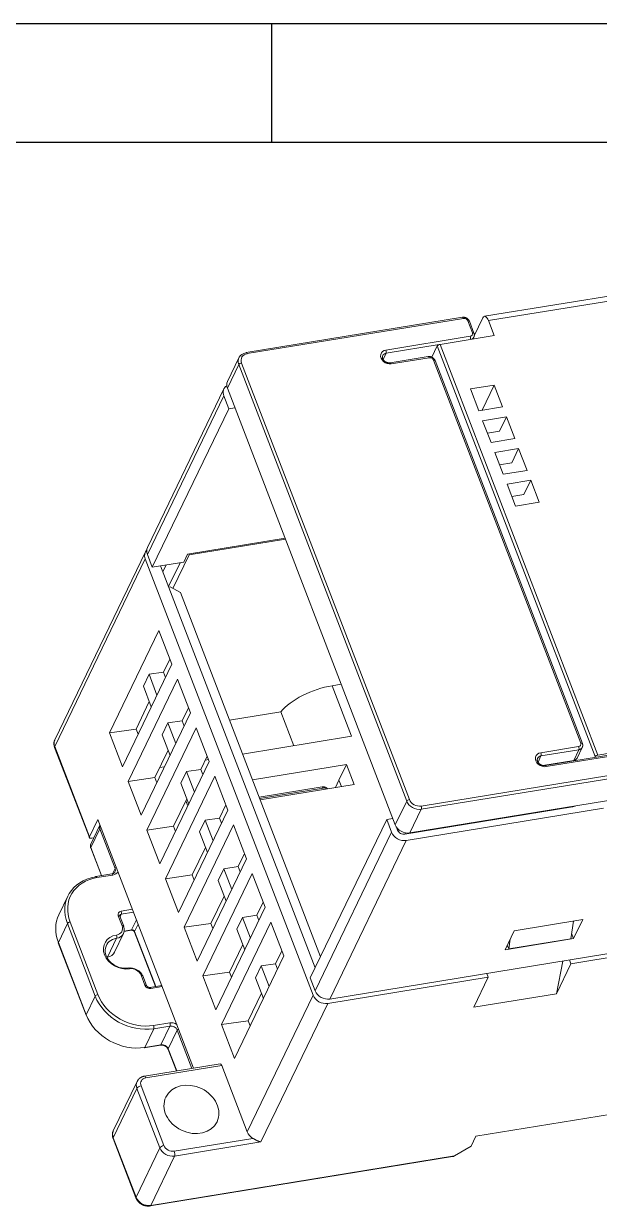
# Model space of a CAD drawing. Header units: millimetres. Extents: x 13 to 433, y 232 to 529.
# Drawn here: x 271.7 to 320.2, y 429.5 to 529.3 of the extents above; entities that cross this region are included whole.
import ezdxf

# ---------------------------------------------------------------- set-up
doc = ezdxf.new("R2010")
doc.units = ezdxf.units.MM
doc.header["$MEASUREMENT"] = 0
doc.layers.get('0').update_dxf_attribs({"linetype": 'CONTINUOUS'})
for name, color, linetype in [('10', 7, 'CONTINUOUS'), ('62', 7, 'CONTINUOUS'), ('7', 7, 'CONTINUOUS'), ('dim', 3, 'CONTINUOUS')]:
    doc.layers.add(name, color=color, linetype=linetype)

# ---------------------------------------------------------------- blocks, each defined once
blk = doc.blocks.new('SUN_6HWZ35TKXU86YGHH1AY77V3D6FJ')
at = {"color": 7, "linetype": 'Continuous'}
for p, q in [((-420, 297), (0, 297)), ((-140, 287), (-140, 297)), ((-410, 287), (-10, 287))]:
    blk.add_line(p, q, dxfattribs=at)

msp = doc.modelspace()

# ---------------------------------------------------------------- linework, layer by layer
at = {"layer": '10', "color": 0, "linetype": 'Continuous', "lineweight": 18}
for p, q in [((341.376, 509.668), (310.545, 504.641)), ((341.707, 509.3), (310.877, 504.273)), ((310.417, 504.521), (309.682, 502.996)), ((310.877, 504.273), (311.36, 503.017)), ((306.799, 502.274), (311.36, 503.017)), ((306.566, 502.138), (306.107, 501.185)), ((319.89, 467.489), (306.566, 502.138)), ((306.799, 502.274), (320.123, 467.624)), ((288.563, 498.514), (282.115, 485.136)), ((309.361, 498.511), (311.368, 498.838)), ((310.069, 496.67), (309.361, 498.511)), ((310.344, 496.715), (311.368, 498.838)), ((312.076, 496.997), (311.368, 498.838)), ((288.551, 497.931), (282.104, 484.553)), ((288.551, 497.931), (288.97, 496.843)), ((310.069, 496.67), (312.076, 496.997)), ((282.522, 483.465), (288.97, 496.843)), ((289.485, 496.927), (288.97, 496.843)), ((310.391, 495.833), (312.397, 496.16)), ((311.814, 494.949), (312.397, 496.16)), ((313.106, 494.319), (312.397, 496.16)), ((311.099, 493.991), (310.391, 495.833)), ((310.795, 494.782), (311.814, 494.949)), ((311.099, 493.991), (313.106, 494.319)), ((311.421, 493.154), (313.427, 493.482)), ((312.129, 491.313), (311.421, 493.154)), ((312.844, 492.27), (313.427, 493.482)), ((314.135, 491.64), (313.427, 493.482)), ((311.825, 492.104), (312.844, 492.27)), ((312.129, 491.313), (314.135, 491.64)), ((312.451, 490.476), (314.457, 490.803)), ((313.159, 488.635), (312.451, 490.476)), ((313.873, 489.592), (314.457, 490.803)), ((315.165, 488.962), (314.457, 490.803)), ((312.854, 489.426), (313.873, 489.592)), ((313.159, 488.635), (315.165, 488.962)), ((293.717, 485.921), (285.498, 484.581)), ((282.104, 484.553), (282.522, 483.465)), ((285.168, 483.896), (285.498, 484.581)), ((282.522, 483.465), (285.168, 483.896)), ((324.684, 468.368), (320.123, 467.624)), ((317.752, 467.116), (317.766, 467.078)), ((319.856, 467.419), (319.89, 467.489)), ((320.592, 463.131), (303.946, 460.417)), ((295.846, 448.815), (302.294, 462.193)), ((302.294, 462.193), (302.809, 462.277)), ((302.294, 462.193), (302.712, 461.105)), ((296.265, 447.727), (302.712, 461.105)), ((303.946, 460.417), (297.499, 447.039)), ((297.499, 447.039), (368.645, 458.64)), ((318.843, 453.747), (313.051, 452.802)), ((318.069, 452.14), (318.843, 453.747)), ((313.051, 452.802), (312.277, 451.196)), ((312.277, 451.196), (318.069, 452.14)), ((318.069, 452.14), (317.9, 452.579)), ((295.846, 448.815), (296.265, 447.727))]:
    msp.add_line(p, q, dxfattribs=at)
for centre, major_axis, ratio, start_param, end_param in [((310.674, 503.851), (0.129, -0.79), 0.381951, 2.070272, 3.641069), ((306.749, 502.168), (-0.187, -0.072), 0.442652, 4.272372, 5.843168), ((289.463, 498.079), (-0.901, 0.434), 0.811278, 5.836053, 6.995105), ((283.016, 484.702), (0.901, -0.434), 0.811278, 3.141573, 3.853512), ((320.072, 467.519), (0.187, 0.072), 0.442652, 1.130779, 2.701575), ((303.624, 461.254), (-0.901, 0.434), 0.811278, 0.711919, 2.282716), ((297.177, 447.876), (0.901, -0.434), 0.811278, 3.853512, 5.424308)]:
    msp.add_ellipse(centre, major_axis=major_axis, ratio=ratio, start_param=start_param, end_param=end_param, dxfattribs=at)
at = {"layer": '62', "color": 0, "linetype": 'Continuous', "lineweight": 18}
for p, q in [((296.843, 464.931), (291.532, 464.065)), ((296.926, 464.839), (291.571, 463.966)), ((278.09, 461.404), (277.329, 459.824)), ((278.096, 461.695), (277.335, 460.115)), ((279.378, 458.056), (278.09, 461.404)), ((277.325, 459.782), (278.222, 457.448)), ((277.329, 459.824), (278.241, 457.451)), ((279.159, 457.603), (279.378, 458.056)), ((279.115, 457.593), (277.747, 457.37)), ((279.198, 457.501), (277.83, 457.278)), ((275.398, 455.729), (274.637, 454.149)), ((279.97, 453.224), (279.648, 454.061)), ((279.898, 454.183), (279.801, 453.983)), ((279.884, 454.456), (280.839, 454.611)), ((280.939, 454.353), (279.898, 454.183)), ((274.592, 451.817), (275.353, 453.397)), ((277.703, 447.288), (275.353, 453.397)), ((275.586, 453.532), (277.936, 447.423)), ((280.106, 453.191), (279.784, 454.028)), ((280.778, 452.871), (281.184, 453.714)), ((281.323, 453.352), (281.025, 452.733)), ((278.75, 450.583), (279.511, 452.163)), ((279.329, 450.986), (280.09, 452.566)), ((280.147, 452.743), (280.746, 452.841)), ((280.151, 452.768), (280.778, 452.871)), ((281.021, 452.691), (282.787, 448.097)), ((281.025, 452.733), (282.806, 448.1)), ((274.587, 451.775), (276.937, 445.666)), ((274.592, 451.817), (276.941, 445.708)), ((281.901, 448.203), (281.579, 449.04)), ((282.037, 448.169), (281.715, 449.006)), ((283.311, 448.183), (282.312, 448.02)), ((283.35, 448.083), (282.395, 447.927)), ((276.941, 445.708), (277.703, 447.288)), ((281.877, 442.955), (282.639, 444.535)), ((282.625, 444.808), (283.993, 445.031)), ((284.007, 444.758), (282.639, 444.535)), ((283.245, 443.178), (284.007, 444.758)), ((284.624, 444.414), (283.862, 442.834)), ((285.867, 441.182), (284.624, 444.414)), ((281.845, 442.925), (283.213, 443.148)), ((281.877, 442.955), (283.245, 443.178)), ((283.858, 442.792), (284.559, 440.968)), ((283.862, 442.834), (284.578, 440.972))]:
    msp.add_line(p, q, dxfattribs=at)
for points in [[(297.303, 464.787), (297.296, 464.794), (297.288, 464.801), (297.281, 464.807), (297.273, 464.813), (297.265, 464.82), (297.257, 464.826), (297.249, 464.832), (297.241, 464.837), (297.233, 464.843), (297.224, 464.849), (297.216, 464.854), (297.207, 464.859), (297.198, 464.864), (297.189, 464.869), (297.18, 464.874), (297.171, 464.879), (297.162, 464.883), (297.153, 464.887), (297.144, 464.891), (297.135, 464.895), (297.125, 464.899), (297.116, 464.903), (297.106, 464.906), (297.097, 464.909), (297.087, 464.912), (297.078, 464.915), (297.068, 464.918), (297.058, 464.921), (297.049, 464.923), (297.039, 464.925), (297.029, 464.927), (297.02, 464.929), (297.01, 464.931), (297, 464.932), (296.991, 464.934), (296.981, 464.935), (296.971, 464.936), (296.961, 464.936), (296.952, 464.937), (296.942, 464.937), (296.932, 464.937), (296.922, 464.937), (296.912, 464.937), (296.903, 464.937), (296.893, 464.936), (296.883, 464.936), (296.873, 464.935), (296.863, 464.934), (296.853, 464.933), (296.843, 464.931)], [(277.341, 460.108), (277.337, 460.102), (277.333, 460.096), (277.33, 460.09), (277.327, 460.084), (277.324, 460.078), (277.321, 460.072), (277.318, 460.066), (277.315, 460.06), (277.313, 460.054), (277.311, 460.047), (277.308, 460.041), (277.306, 460.035), (277.305, 460.028), (277.303, 460.022), (277.301, 460.016), (277.3, 460.009), (277.299, 460.002), (277.298, 459.996), (277.297, 459.989), (277.296, 459.982), (277.295, 459.976), (277.295, 459.969), (277.294, 459.962), (277.294, 459.955), (277.294, 459.949), (277.294, 459.942), (277.294, 459.935), (277.294, 459.928), (277.295, 459.921), (277.295, 459.914), (277.296, 459.908), (277.296, 459.901), (277.297, 459.894), (277.298, 459.887), (277.299, 459.881), (277.3, 459.874), (277.301, 459.867), (277.302, 459.86), (277.304, 459.854), (277.305, 459.847), (277.307, 459.841), (277.308, 459.834), (277.31, 459.827), (277.312, 459.821), (277.314, 459.814), (277.316, 459.808), (277.318, 459.801), (277.32, 459.795), (277.322, 459.788), (277.325, 459.782)], [(279.367, 457.767), (279.365, 457.761), (279.363, 457.756), (279.361, 457.751), (279.358, 457.746), (279.355, 457.741), (279.353, 457.736), (279.35, 457.731), (279.347, 457.726), (279.344, 457.722), (279.341, 457.717), (279.337, 457.713), (279.334, 457.708), (279.33, 457.704), (279.327, 457.699), (279.323, 457.695), (279.319, 457.691), (279.315, 457.687), (279.311, 457.683), (279.306, 457.679), (279.302, 457.675), (279.297, 457.671), (279.292, 457.667), (279.288, 457.663), (279.283, 457.66), (279.277, 457.656), (279.272, 457.652), (279.267, 457.649), (279.261, 457.646), (279.256, 457.642), (279.25, 457.639), (279.244, 457.636), (279.238, 457.633), (279.232, 457.63), (279.226, 457.627), (279.22, 457.624), (279.213, 457.621), (279.207, 457.618), (279.2, 457.616), (279.194, 457.613), (279.187, 457.611), (279.18, 457.609), (279.173, 457.607), (279.166, 457.605), (279.159, 457.603), (279.152, 457.601), (279.145, 457.599), (279.137, 457.598), (279.13, 457.596), (279.122, 457.595), (279.115, 457.593)], [(279.784, 454.028), (279.783, 454.03), (279.783, 454.032), (279.782, 454.034), (279.782, 454.036), (279.781, 454.038), (279.78, 454.04), (279.78, 454.042), (279.779, 454.044), (279.779, 454.046), (279.779, 454.048), (279.778, 454.05), (279.778, 454.052), (279.777, 454.053), (279.777, 454.055), (279.777, 454.057), (279.777, 454.059), (279.776, 454.06), (279.776, 454.062), (279.776, 454.064), (279.776, 454.065), (279.776, 454.067), (279.775, 454.069), (279.775, 454.07), (279.775, 454.072), (279.775, 454.073), (279.775, 454.075), (279.775, 454.076), (279.775, 454.077), (279.775, 454.079), (279.775, 454.08), (279.775, 454.082), (279.776, 454.083), (279.776, 454.084), (279.776, 454.085), (279.776, 454.087), (279.776, 454.088), (279.777, 454.089), (279.777, 454.09), (279.777, 454.091), (279.778, 454.093), (279.778, 454.094), (279.778, 454.095), (279.779, 454.096), (279.779, 454.097), (279.78, 454.098), (279.78, 454.099), (279.781, 454.1), (279.781, 454.101), (279.782, 454.101), (279.782, 454.102)], [(280.746, 452.841), (280.752, 452.842), (280.758, 452.842), (280.764, 452.843), (280.77, 452.843), (280.776, 452.843), (280.783, 452.843), (280.789, 452.843), (280.796, 452.843), (280.802, 452.842), (280.809, 452.841), (280.816, 452.84), (280.823, 452.839), (280.83, 452.838), (280.837, 452.836), (280.844, 452.835), (280.851, 452.833), (280.858, 452.831), (280.865, 452.828), (280.872, 452.826), (280.879, 452.823), (280.885, 452.821), (280.892, 452.817), (280.899, 452.814), (280.906, 452.811), (280.912, 452.807), (280.918, 452.804), (280.925, 452.8), (280.931, 452.796), (280.937, 452.792), (280.943, 452.787), (280.949, 452.783), (280.954, 452.779), (280.96, 452.774), (280.965, 452.769), (280.97, 452.765), (280.975, 452.76), (280.979, 452.755), (280.984, 452.75), (280.988, 452.745), (280.992, 452.74), (280.996, 452.735), (281, 452.73), (281.003, 452.725), (281.006, 452.72), (281.009, 452.715), (281.012, 452.71), (281.014, 452.705), (281.017, 452.7), (281.019, 452.696), (281.021, 452.691)], [(282.312, 448.02), (282.306, 448.019), (282.3, 448.018), (282.294, 448.017), (282.287, 448.017), (282.281, 448.017), (282.275, 448.017), (282.268, 448.017), (282.262, 448.017), (282.255, 448.018), (282.249, 448.019), (282.242, 448.02), (282.235, 448.021), (282.228, 448.022), (282.221, 448.024), (282.214, 448.025), (282.207, 448.027), (282.2, 448.029), (282.193, 448.032), (282.186, 448.034), (282.179, 448.037), (282.172, 448.04), (282.165, 448.043), (282.159, 448.046), (282.152, 448.049), (282.146, 448.053), (282.139, 448.056), (282.133, 448.06), (282.127, 448.064), (282.121, 448.068), (282.115, 448.073), (282.109, 448.077), (282.103, 448.081), (282.098, 448.086), (282.093, 448.091), (282.088, 448.095), (282.083, 448.1), (282.078, 448.105), (282.074, 448.11), (282.069, 448.115), (282.065, 448.12), (282.061, 448.125), (282.058, 448.13), (282.054, 448.135), (282.051, 448.14), (282.048, 448.145), (282.046, 448.15), (282.043, 448.155), (282.041, 448.16), (282.039, 448.165), (282.037, 448.169)], [(283.213, 443.148), (283.228, 443.15), (283.243, 443.152), (283.258, 443.153), (283.273, 443.154), (283.288, 443.154), (283.303, 443.154), (283.318, 443.154), (283.334, 443.153), (283.35, 443.152), (283.365, 443.15), (283.381, 443.148), (283.397, 443.145), (283.413, 443.142), (283.429, 443.139), (283.445, 443.135), (283.461, 443.131), (283.477, 443.126), (283.493, 443.121), (283.509, 443.115), (283.525, 443.109), (283.54, 443.103), (283.555, 443.096), (283.571, 443.089), (283.586, 443.081), (283.6, 443.073), (283.615, 443.065), (283.629, 443.056), (283.643, 443.047), (283.657, 443.038), (283.67, 443.028), (283.684, 443.018), (283.696, 443.008), (283.709, 442.997), (283.721, 442.986), (283.733, 442.975), (283.744, 442.964), (283.755, 442.952), (283.766, 442.941), (283.776, 442.929), (283.786, 442.917), (283.795, 442.905), (283.804, 442.893), (283.812, 442.88), (283.82, 442.868), (283.827, 442.856), (283.834, 442.843), (283.841, 442.83), (283.847, 442.818), (283.853, 442.805), (283.858, 442.792)]]:
    msp.add_lwpolyline(points, dxfattribs=at)
for centre, major_axis, ratio, start_param, end_param in [((296.875, 464.734), (0.032, -0.197), 0.381951, 2.070272, 3.141577), ((297.022, 464.588), (-0.27, 0.13), 0.811278, 4.45039, 5.424308), ((278.547, 461.478), (0.45, -0.217), 0.811278, 3.146088, 3.853512), ((278.273, 461.434), (0.187, 0.072), 0.442652, 1.839846, 2.701575), ((277.785, 459.898), (-0.45, 0.217), 0.811278, 6.283167, 6.995105), ((277.511, 459.854), (0.187, 0.072), 0.442652, 2.701575, 3.141592), ((278.922, 457.982), (-0.45, 0.217), 0.811278, 3.142089, 3.853512), ((279.56, 458.086), (0.187, 0.072), 0.442652, 1.839846, 2.701575), ((279.002, 453.992), (3.603, -1.737), 0.811278, 2.282716, 3.853512), ((279.053, 454.098), (-3.423, 1.65), 0.811278, 5.424308, 6.995105), ((277.779, 457.173), (0.032, -0.197), 0.381951, 2.070272, 3.641069), ((279.147, 457.396), (0.032, -0.197), 0.381951, 2.070272, 3.163455), ((278.972, 458.087), (0.631, -0.304), 0.811278, 5.424308, 6.321429), ((278.24, 452.412), (-3.603, 1.737), 0.811278, 6.283166, 6.995105), ((280.013, 454.121), (0.36, -0.174), 0.811278, 2.282716, 3.853512), ((279.597, 453.956), (-0.187, -0.072), 0.442652, 3.141597, 4.272372), ((279.962, 454.016), (-0.18, 0.087), 0.811278, 5.424308, 6.282578), ((279.833, 454.35), (-0.032, 0.197), 0.381951, 3.641069, 5.211865), ((275.536, 453.427), (0.187, 0.072), 0.442652, 1.130779, 2.701575), ((279.24, 453.105), (-0.721, 0.347), 0.811278, 2.282716, 3.853512), ((279.189, 453), (0.901, -0.434), 0.811278, 5.424308, 6.995105), ((279.919, 453.119), (-0.187, -0.072), 0.442652, 2.701575, 4.272372), ((280.045, 451.013), (1.531, -0.738), 0.811278, 2.282716, 5.424308), ((279.994, 450.908), (-1.351, 0.651), 0.811278, 5.424308, 8.565901), ((279.447, 452.331), (0.032, -0.197), 0.381951, 0.499476, 2.070272), ((280.714, 453.038), (-0.032, 0.197), 0.381951, 3.14158, 3.641069), ((280.843, 452.703), (0.18, -0.087), 0.811278, 0.711919, 2.282716), ((281.207, 452.763), (0.187, 0.072), 0.442652, 2.701575, 3.141592), ((274.774, 451.847), (0.187, 0.072), 0.442652, 2.701575, 3.141592), ((279.233, 449.328), (1.351, -0.651), 0.811278, 2.282716, 2.336859), ((278.428, 451.42), (-0.901, 0.434), 0.811278, 2.282716, 3.141573), ((280.799, 448.815), (0.901, -0.434), 0.811278, 0.711919, 2.282716), ((280.541, 449.485), (-0.032, 0.197), 0.381951, 5.211865, 6.782661), ((280.849, 448.921), (-0.721, 0.347), 0.811278, 3.853512, 5.424308), ((281.528, 448.934), (0.187, 0.072), 0.442652, 0.000004, 1.130779), ((281.85, 448.097), (0.187, 0.072), 0.442652, 6.278773, 7.413964), ((282.266, 448.262), (0.36, -0.174), 0.811278, 3.853512, 5.424308), ((277.885, 447.317), (0.187, 0.072), 0.442652, 1.130779, 2.701575), ((281.351, 447.883), (3.603, -1.737), 0.811278, 3.853512, 5.424308), ((281.402, 447.988), (-3.423, 1.65), 0.811278, 0.711919, 2.282716), ((282.344, 447.822), (-0.032, 0.197), 0.381951, 5.211865, 6.276717), ((277.124, 445.737), (0.187, 0.072), 0.442652, 2.701575, 3.141592), ((280.59, 446.303), (-3.603, 1.737), 0.811278, 0.711919, 2.282716), ((284.218, 444.445), (0.631, -0.304), 0.811278, 1.385594, 2.282716), ((282.574, 444.702), (-0.032, 0.197), 0.381951, 3.641069, 5.211865), ((283.942, 444.925), (-0.032, 0.197), 0.381951, 3.641069, 5.211865), ((284.168, 444.339), (-0.45, 0.217), 0.811278, 3.853512, 5.424308), ((284.806, 444.444), (0.187, 0.072), 0.442652, 1.839846, 2.701575), ((283.181, 443.345), (-0.032, 0.197), 0.381951, 3.14158, 3.641069), ((283.406, 442.759), (0.45, -0.217), 0.811278, 0.711919, 2.282716), ((281.813, 443.122), (-0.032, 0.197), 0.381951, 3.14158, 3.641069), ((284.045, 442.864), (0.187, 0.072), 0.442652, 2.701575, 3.141592)]:
    msp.add_ellipse(centre, major_axis=major_axis, ratio=ratio, start_param=start_param, end_param=end_param, dxfattribs=at)
at = {"layer": '7', "color": 0, "linetype": 'Continuous', "lineweight": 18}
for p, q in [((308.686, 504.555), (290.443, 501.58)), ((290.526, 501.488), (308.769, 504.462)), ((309.139, 504.256), (309.525, 503.252)), ((309.661, 503.218), (309.275, 504.222)), ((309.348, 502.956), (302.233, 501.796)), ((302.247, 501.523), (306.722, 502.253)), ((309.575, 502.726), (309.651, 502.885)), ((289.832, 501.147), (288.867, 499.146)), ((301.996, 501.003), (302.247, 501.523)), ((305.793, 501.237), (302.601, 500.716)), ((302.684, 500.624), (305.876, 501.145)), ((306.247, 500.938), (318.669, 468.632)), ((288.856, 498.563), (289.821, 500.564)), ((289.821, 500.564), (303.981, 463.738)), ((304.214, 463.873), (290.054, 500.699)), ((318.805, 468.598), (306.382, 500.905)), ((303.017, 461.737), (288.856, 498.563)), ((293.749, 485.838), (285.621, 484.512)), ((281.926, 484.184), (274.286, 468.331)), ((281.938, 484.767), (274.297, 468.914)), ((296.087, 447.359), (281.926, 484.184)), ((284.26, 481.688), (285.621, 484.512)), ((285.621, 484.512), (285.589, 484.596)), ((283.225, 483.579), (296.261, 449.678)), ((283.409, 483.1), (283.676, 483.653)), ((284.865, 483.847), (283.896, 481.835)), ((284.028, 481.818), (283.91, 481.799)), ((284.891, 481.336), (284.028, 481.818)), ((284.891, 481.336), (296.709, 450.605)), ((278.903, 469.492), (283.068, 478.135)), ((283.068, 478.135), (284.166, 475.281)), ((280, 466.638), (284.166, 475.281)), ((283.997, 475.719), (283.462, 474.609)), ((284.645, 474.033), (280.48, 465.391)), ((281.765, 473.44), (282.244, 474.433)), ((283.462, 474.609), (282.244, 474.433)), ((282.244, 474.433), (282.915, 472.687)), ((283.462, 474.609), (283.631, 474.171)), ((284.645, 474.033), (285.743, 471.18)), ((281.765, 473.44), (282.437, 471.693)), ((298.455, 473.599), (297.697, 473.475)), ((297.697, 473.475), (299.338, 469.207)), ((282.268, 472.131), (281.152, 469.816)), ((285.743, 471.18), (281.577, 462.537)), ((285.574, 471.618), (285.039, 470.508)), ((289.036, 470.559), (293.355, 471.263)), ((293.355, 471.263), (294.452, 468.41)), ((283.821, 470.332), (283.342, 469.339)), ((283.821, 470.332), (285.039, 470.508)), ((284.492, 468.586), (283.821, 470.332)), ((285.208, 470.07), (285.039, 470.508)), ((281.152, 469.816), (278.903, 469.492)), ((280, 466.638), (278.903, 469.492)), ((281.321, 469.378), (281.152, 469.816)), ((286.222, 469.932), (282.057, 461.29)), ((284.013, 467.592), (283.342, 469.339)), ((286.222, 469.932), (287.32, 467.079)), ((290.132, 467.706), (299.338, 469.207)), ((274.279, 468.268), (277.208, 460.652)), ((274.286, 468.331), (277.215, 460.715)), ((283.845, 468.03), (282.729, 465.715)), ((318.492, 468.336), (315.3, 467.816)), ((315.313, 467.543), (318.506, 468.064)), ((318.506, 468.064), (318.074, 467.168)), ((318.364, 467.37), (318.795, 468.265)), ((287.32, 467.079), (283.154, 458.436)), ((287.151, 467.517), (286.616, 466.407)), ((286.996, 467.194), (287.259, 467.237)), ((315.063, 467.022), (315.313, 467.543)), ((318.074, 467.168), (315.479, 466.745)), ((322.782, 467.896), (315.667, 466.736)), ((315.75, 466.644), (322.865, 467.804)), ((283.139, 466.566), (283.551, 466.633)), ((285.398, 466.231), (284.919, 465.238)), ((285.398, 466.231), (286.616, 466.407)), ((286.069, 464.485), (285.398, 466.231)), ((286.785, 465.969), (286.616, 466.407)), ((298.9, 466.823), (290.97, 465.53)), ((298.266, 465.506), (298.9, 466.823)), ((299.544, 465.149), (298.9, 466.823)), ((323.444, 466.298), (305.202, 463.323)), ((305.215, 463.05), (323.458, 466.025)), ((282.729, 465.715), (280.48, 465.391)), ((281.577, 462.537), (280.48, 465.391)), ((282.898, 465.277), (282.729, 465.715)), ((287.799, 465.831), (283.634, 457.189)), ((285.59, 463.491), (284.919, 465.238)), ((287.799, 465.831), (288.896, 462.978)), ((299.544, 465.149), (291.613, 463.856)), ((297.97, 464.893), (298.266, 465.506)), ((298.471, 464.974), (298.266, 465.506)), ((285.422, 463.929), (284.306, 461.614)), ((285.511, 463.327), (285.343, 463.765)), ((288.728, 463.416), (288.193, 462.306)), ((288.739, 463.387), (288.712, 463.383)), ((303.981, 463.738), (303.017, 461.737)), ((317.974, 463.246), (303.836, 460.941)), ((304.251, 461.049), (322.037, 463.949)), ((304.251, 461.049), (305.215, 463.05)), ((317.995, 463.29), (317.974, 463.246)), ((277.925, 462.19), (277.215, 460.715)), ((285.995, 441.203), (277.925, 462.19)), ((288.896, 462.978), (284.731, 454.335)), ((286.975, 462.13), (286.496, 461.137)), ((286.975, 462.13), (288.193, 462.306)), ((287.646, 460.384), (286.975, 462.13)), ((288.362, 461.868), (288.193, 462.306)), ((284.306, 461.614), (282.057, 461.29)), ((283.154, 458.436), (282.057, 461.29)), ((284.475, 461.176), (284.306, 461.614)), ((289.376, 461.73), (285.211, 453.088)), ((287.167, 459.39), (286.496, 461.137)), ((290.473, 458.877), (289.376, 461.73)), ((303.219, 461.285), (303.12, 461.541)), ((303.262, 461.374), (303.219, 461.285)), ((303.836, 460.941), (303.89, 461.053)), ((277.412, 460.601), (277.582, 460.629)), ((286.999, 459.828), (285.883, 457.513)), ((290.305, 459.315), (289.77, 458.205)), ((290.473, 458.877), (286.308, 450.234)), ((288.073, 457.036), (288.552, 458.029)), ((289.77, 458.205), (288.552, 458.029)), ((289.223, 456.283), (288.552, 458.029)), ((289.939, 457.767), (289.77, 458.205)), ((285.883, 457.513), (283.634, 457.189)), ((284.731, 454.335), (283.634, 457.189)), ((286.052, 457.075), (285.883, 457.513)), ((290.953, 457.629), (286.788, 448.987)), ((288.744, 455.289), (288.073, 457.036)), ((292.05, 454.776), (290.953, 457.629)), ((288.576, 455.727), (287.46, 453.412)), ((291.882, 455.214), (291.347, 454.104)), ((292.05, 454.776), (287.885, 446.133)), ((291.347, 454.104), (290.129, 453.928)), ((291.516, 453.666), (291.347, 454.104)), ((287.46, 453.412), (285.211, 453.088)), ((285.211, 453.088), (286.308, 450.234)), ((287.46, 453.412), (287.629, 452.974)), ((288.365, 444.886), (292.53, 453.528)), ((289.65, 452.935), (290.129, 453.928)), ((290.8, 452.182), (290.129, 453.928)), ((293.627, 450.675), (292.53, 453.528)), ((317.833, 452.116), (318.051, 453.618)), ((290.321, 451.188), (289.65, 452.935)), ((317.833, 452.116), (312.588, 451.261)), ((312.588, 451.261), (312.709, 452.093)), ((290.153, 451.626), (289.037, 449.311)), ((293.459, 451.113), (292.924, 450.003)), ((312.588, 451.261), (312.464, 451.584)), ((317.844, 450.017), (329.246, 451.876)), ((289.462, 442.032), (293.627, 450.675)), ((317.162, 450.245), (316.626, 447.489)), ((317.721, 450.337), (317.844, 450.017)), ((289.037, 449.311), (286.788, 448.987)), ((289.037, 449.311), (289.206, 448.873)), ((291.227, 448.834), (291.706, 449.827)), ((292.924, 450.003), (291.706, 449.827)), ((292.377, 448.081), (291.706, 449.827)), ((293.093, 449.565), (292.924, 450.003)), ((310.743, 449.199), (310.866, 448.879)), ((316.626, 447.489), (317.844, 450.017)), ((286.788, 448.987), (287.885, 446.133)), ((291.898, 447.087), (291.227, 448.834)), ((297.321, 446.67), (310.866, 448.879)), ((309.648, 446.351), (310.866, 448.879)), ((290.528, 435.824), (296.087, 447.359)), ((291.73, 447.525), (290.614, 445.21)), ((316.626, 447.489), (309.648, 446.351)), ((297.321, 446.67), (291.686, 434.978)), ((290.614, 445.21), (288.365, 444.886)), ((290.614, 445.21), (290.783, 444.772)), ((288.365, 444.886), (289.462, 442.032)), ((288.247, 441.57), (281.862, 440.529)), ((288.372, 441.432), (281.987, 440.391)), ((290.528, 435.824), (288.372, 441.432)), ((281.235, 440.081), (279.23, 435.92)), ((281.224, 439.498), (279.218, 435.337)), ((283.155, 434.476), (281.224, 439.498)), ((281.574, 439.701), (283.505, 434.679)), ((322.316, 437.498), (309.82, 435.46)), ((279.212, 435.274), (281.143, 430.252)), ((279.218, 435.337), (281.149, 430.315)), ((284.368, 434.197), (291.014, 435.281)), ((309.82, 435.46), (309.414, 434.617)), ((281.149, 430.315), (283.155, 434.476)), ((291.686, 434.978), (284.389, 433.788)), ((308.014, 433.807), (309.414, 434.617)), ((282.335, 429.582), (307.835, 433.74)), ((282.383, 429.627), (308.014, 433.807)), ((284.389, 433.788), (282.383, 429.627))]:
    msp.add_line(p, q, dxfattribs=at)
for points in [[(309.275, 504.222), (309.269, 504.236), (309.263, 504.249), (309.257, 504.262), (309.25, 504.275), (309.243, 504.288), (309.236, 504.3), (309.228, 504.312), (309.221, 504.324), (309.212, 504.336), (309.204, 504.347), (309.195, 504.358), (309.186, 504.369), (309.176, 504.38), (309.166, 504.391), (309.156, 504.401), (309.146, 504.411), (309.135, 504.421), (309.124, 504.43), (309.112, 504.44), (309.101, 504.449), (309.089, 504.457), (309.076, 504.466), (309.064, 504.474), (309.051, 504.482), (309.039, 504.489), (309.025, 504.496), (309.012, 504.503), (308.999, 504.509), (308.985, 504.515), (308.972, 504.521), (308.958, 504.526), (308.944, 504.531), (308.93, 504.536), (308.916, 504.54), (308.902, 504.544), (308.887, 504.547), (308.873, 504.55), (308.859, 504.553), (308.845, 504.555), (308.83, 504.557), (308.816, 504.559), (308.802, 504.56), (308.787, 504.561), (308.773, 504.561), (308.759, 504.561), (308.744, 504.56), (308.73, 504.559), (308.715, 504.558), (308.7, 504.557), (308.686, 504.555)], [(309.645, 502.892), (309.649, 502.898), (309.652, 502.904), (309.656, 502.91), (309.659, 502.916), (309.662, 502.922), (309.665, 502.928), (309.668, 502.934), (309.67, 502.94), (309.673, 502.946), (309.675, 502.953), (309.677, 502.959), (309.679, 502.965), (309.681, 502.971), (309.683, 502.978), (309.684, 502.984), (309.686, 502.991), (309.687, 502.997), (309.688, 503.004), (309.689, 503.011), (309.69, 503.017), (309.69, 503.024), (309.691, 503.031), (309.691, 503.038), (309.692, 503.044), (309.692, 503.051), (309.692, 503.058), (309.692, 503.065), (309.691, 503.072), (309.691, 503.079), (309.691, 503.085), (309.69, 503.092), (309.689, 503.099), (309.689, 503.106), (309.688, 503.113), (309.687, 503.119), (309.686, 503.126), (309.685, 503.133), (309.683, 503.139), (309.682, 503.146), (309.681, 503.153), (309.679, 503.159), (309.677, 503.166), (309.676, 503.172), (309.674, 503.179), (309.672, 503.186), (309.67, 503.192), (309.668, 503.199), (309.666, 503.205), (309.663, 503.212), (309.661, 503.218)], [(302.601, 500.716), (302.58, 500.713), (302.558, 500.711), (302.536, 500.71), (302.514, 500.71), (302.492, 500.71), (302.47, 500.712), (302.447, 500.714), (302.424, 500.717), (302.401, 500.722), (302.378, 500.727), (302.355, 500.733), (302.332, 500.74), (302.309, 500.748), (302.286, 500.756), (302.264, 500.766), (302.242, 500.776), (302.221, 500.787), (302.2, 500.799), (302.179, 500.812), (302.159, 500.825), (302.14, 500.839), (302.121, 500.853), (302.103, 500.869), (302.086, 500.884), (302.069, 500.901), (302.054, 500.917), (302.039, 500.934), (302.025, 500.952), (302.012, 500.969), (302, 500.987), (301.989, 501.005), (301.978, 501.023), (301.969, 501.042), (301.961, 501.06), (301.954, 501.078), (301.948, 501.097), (301.942, 501.115), (301.938, 501.133), (301.935, 501.15), (301.932, 501.168), (301.931, 501.185), (301.93, 501.201), (301.931, 501.218), (301.933, 501.233), (301.935, 501.249), (301.939, 501.263), (301.943, 501.278), (301.949, 501.292), (301.955, 501.305), (301.963, 501.318)], [(306.382, 500.905), (306.377, 500.918), (306.371, 500.932), (306.364, 500.945), (306.358, 500.957), (306.351, 500.97), (306.344, 500.982), (306.336, 500.995), (306.328, 501.006), (306.32, 501.018), (306.312, 501.029), (306.303, 501.041), (306.293, 501.052), (306.284, 501.062), (306.274, 501.073), (306.264, 501.083), (306.253, 501.093), (306.242, 501.103), (306.231, 501.113), (306.22, 501.122), (306.208, 501.131), (306.196, 501.14), (306.184, 501.148), (306.172, 501.156), (306.159, 501.164), (306.146, 501.171), (306.133, 501.178), (306.12, 501.185), (306.107, 501.191), (306.093, 501.197), (306.079, 501.203), (306.065, 501.209), (306.052, 501.213), (306.038, 501.218), (306.023, 501.222), (306.009, 501.226), (305.995, 501.23), (305.981, 501.233), (305.967, 501.235), (305.952, 501.238), (305.938, 501.239), (305.924, 501.241), (305.909, 501.242), (305.895, 501.243), (305.881, 501.243), (305.866, 501.243), (305.852, 501.242), (305.837, 501.242), (305.823, 501.24), (305.808, 501.239), (305.793, 501.237)], [(274.305, 468.898), (274.298, 468.888), (274.29, 468.877), (274.283, 468.866), (274.277, 468.855), (274.27, 468.844), (274.265, 468.832), (274.259, 468.821), (274.254, 468.809), (274.249, 468.797), (274.245, 468.785), (274.241, 468.773), (274.238, 468.761), (274.234, 468.748), (274.231, 468.736), (274.229, 468.723), (274.227, 468.71), (274.225, 468.697), (274.223, 468.684), (274.222, 468.671), (274.221, 468.658), (274.22, 468.645), (274.219, 468.631), (274.219, 468.618), (274.219, 468.605), (274.219, 468.592), (274.219, 468.578), (274.22, 468.565), (274.22, 468.552), (274.221, 468.538), (274.222, 468.525), (274.223, 468.512), (274.225, 468.499), (274.226, 468.486), (274.228, 468.473), (274.23, 468.46), (274.232, 468.447), (274.234, 468.434), (274.236, 468.421), (274.239, 468.409), (274.241, 468.396), (274.244, 468.383), (274.247, 468.37), (274.251, 468.358), (274.254, 468.345), (274.258, 468.332), (274.262, 468.319), (274.266, 468.306), (274.27, 468.294), (274.275, 468.281), (274.279, 468.268)], [(318.789, 468.273), (318.793, 468.278), (318.797, 468.284), (318.8, 468.29), (318.803, 468.296), (318.806, 468.302), (318.809, 468.308), (318.812, 468.314), (318.814, 468.32), (318.817, 468.327), (318.819, 468.333), (318.821, 468.339), (318.823, 468.345), (318.825, 468.352), (318.827, 468.358), (318.829, 468.365), (318.83, 468.371), (318.831, 468.378), (318.832, 468.384), (318.833, 468.391), (318.834, 468.398), (318.835, 468.404), (318.835, 468.411), (318.836, 468.418), (318.836, 468.425), (318.836, 468.432), (318.836, 468.438), (318.836, 468.445), (318.836, 468.452), (318.835, 468.459), (318.835, 468.466), (318.834, 468.473), (318.834, 468.479), (318.833, 468.486), (318.832, 468.493), (318.831, 468.5), (318.83, 468.506), (318.829, 468.513), (318.828, 468.52), (318.826, 468.526), (318.825, 468.533), (318.823, 468.54), (318.822, 468.546), (318.82, 468.553), (318.818, 468.559), (318.816, 468.566), (318.814, 468.572), (318.812, 468.579), (318.81, 468.585), (318.808, 468.592), (318.805, 468.598)], [(315.667, 466.736), (315.646, 466.733), (315.624, 466.731), (315.603, 466.73), (315.581, 466.729), (315.559, 466.73), (315.536, 466.732), (315.514, 466.734), (315.491, 466.737), (315.468, 466.742), (315.445, 466.747), (315.421, 466.753), (315.398, 466.76), (315.376, 466.767), (315.353, 466.776), (315.331, 466.786), (315.309, 466.796), (315.287, 466.807), (315.266, 466.819), (315.246, 466.831), (315.226, 466.845), (315.206, 466.859), (315.188, 466.873), (315.17, 466.889), (315.152, 466.904), (315.136, 466.92), (315.12, 466.937), (315.105, 466.954), (315.091, 466.971), (315.078, 466.989), (315.066, 467.007), (315.055, 467.025), (315.045, 467.043), (315.036, 467.062), (315.028, 467.08), (315.02, 467.098), (315.014, 467.116), (315.009, 467.135), (315.004, 467.152), (315.001, 467.17), (314.999, 467.187), (314.997, 467.205), (314.997, 467.221), (314.997, 467.237), (314.999, 467.253), (315.002, 467.269), (315.005, 467.283), (315.01, 467.298), (315.015, 467.312), (315.022, 467.325), (315.029, 467.338)], [(281.862, 440.529), (281.846, 440.526), (281.829, 440.523), (281.813, 440.519), (281.797, 440.516), (281.781, 440.512), (281.765, 440.508), (281.749, 440.503), (281.734, 440.499), (281.718, 440.494), (281.703, 440.488), (281.688, 440.483), (281.673, 440.477), (281.658, 440.471), (281.643, 440.465), (281.628, 440.459), (281.614, 440.452), (281.599, 440.445), (281.585, 440.437), (281.57, 440.43), (281.556, 440.422), (281.542, 440.414), (281.528, 440.406), (281.515, 440.397), (281.501, 440.388), (281.488, 440.379), (281.475, 440.37), (281.462, 440.36), (281.449, 440.35), (281.437, 440.34), (281.425, 440.33), (281.413, 440.319), (281.401, 440.309), (281.39, 440.298), (281.379, 440.286), (281.369, 440.275), (281.358, 440.263), (281.349, 440.251), (281.339, 440.239), (281.33, 440.226), (281.321, 440.213), (281.312, 440.2), (281.304, 440.187), (281.296, 440.174), (281.288, 440.16), (281.281, 440.146), (281.273, 440.132), (281.267, 440.117), (281.26, 440.103), (281.254, 440.088), (281.247, 440.073)], [(279.238, 435.904), (279.23, 435.894), (279.223, 435.883), (279.216, 435.872), (279.209, 435.861), (279.203, 435.85), (279.197, 435.838), (279.192, 435.827), (279.187, 435.815), (279.182, 435.803), (279.178, 435.791), (279.174, 435.779), (279.17, 435.767), (279.167, 435.754), (279.164, 435.742), (279.161, 435.729), (279.159, 435.716), (279.157, 435.703), (279.156, 435.69), (279.154, 435.677), (279.153, 435.664), (279.152, 435.651), (279.152, 435.638), (279.151, 435.624), (279.151, 435.611), (279.151, 435.598), (279.152, 435.584), (279.152, 435.571), (279.153, 435.558), (279.154, 435.545), (279.155, 435.531), (279.156, 435.518), (279.157, 435.505), (279.159, 435.492), (279.161, 435.479), (279.162, 435.466), (279.164, 435.453), (279.166, 435.44), (279.169, 435.427), (279.171, 435.415), (279.174, 435.402), (279.177, 435.389), (279.18, 435.376), (279.183, 435.364), (279.187, 435.351), (279.19, 435.338), (279.194, 435.325), (279.198, 435.313), (279.203, 435.3), (279.207, 435.287), (279.212, 435.274)], [(291.686, 434.978), (291.674, 434.981), (291.662, 434.984), (291.65, 434.986), (291.638, 434.989), (291.626, 434.992), (291.614, 434.995), (291.602, 434.998), (291.59, 435.002), (291.578, 435.005), (291.566, 435.009), (291.553, 435.012), (291.541, 435.016), (291.529, 435.021), (291.516, 435.025), (291.503, 435.03), (291.491, 435.034), (291.478, 435.039), (291.465, 435.044), (291.452, 435.05), (291.439, 435.055), (291.426, 435.061), (291.412, 435.067), (291.399, 435.073), (291.386, 435.079), (291.372, 435.085), (291.359, 435.092), (291.345, 435.099), (291.332, 435.105), (291.318, 435.112), (291.304, 435.119), (291.29, 435.126), (291.276, 435.134), (291.262, 435.141), (291.248, 435.148), (291.234, 435.156), (291.22, 435.164), (291.205, 435.172), (291.191, 435.18), (291.177, 435.188), (291.162, 435.196), (291.147, 435.204), (291.133, 435.212), (291.118, 435.221), (291.103, 435.229), (291.088, 435.238), (291.074, 435.246), (291.059, 435.255), (291.044, 435.264), (291.029, 435.272), (291.014, 435.281)], [(281.143, 430.252), (281.154, 430.226), (281.166, 430.199), (281.178, 430.173), (281.191, 430.148), (281.205, 430.123), (281.219, 430.098), (281.234, 430.074), (281.25, 430.05), (281.267, 430.026), (281.285, 430.003), (281.303, 429.98), (281.322, 429.958), (281.341, 429.936), (281.362, 429.915), (281.382, 429.894), (281.404, 429.873), (281.426, 429.853), (281.449, 429.834), (281.472, 429.815), (281.496, 429.797), (281.52, 429.779), (281.545, 429.762), (281.57, 429.746), (281.595, 429.73), (281.621, 429.715), (281.648, 429.701), (281.674, 429.687), (281.701, 429.675), (281.729, 429.662), (281.756, 429.651), (281.784, 429.64), (281.813, 429.63), (281.841, 429.621), (281.87, 429.612), (281.899, 429.604), (281.928, 429.597), (281.957, 429.591), (281.986, 429.585), (282.015, 429.581), (282.045, 429.577), (282.074, 429.574), (282.104, 429.571), (282.133, 429.57), (282.162, 429.569), (282.191, 429.569), (282.22, 429.57), (282.249, 429.572), (282.278, 429.575), (282.307, 429.578), (282.335, 429.582)]]:
    msp.add_lwpolyline(points, dxfattribs=at)
for centre, major_axis, ratio, start_param, end_param in [((308.718, 504.357), (-0.032, 0.197), 0.381951, 5.211865, 6.28317), ((308.865, 504.211), (0.27, -0.13), 0.811278, 0.711919, 2.282716), ((309.088, 504.151), (-0.187, -0.072), 0.442652, 3.141597, 4.272372), ((309.251, 503.207), (0.27, -0.13), 0.811278, 5.424308, 6.995105), ((309.297, 502.851), (-0.032, 0.197), 0.381951, 3.719187, 5.211865), ((309.474, 503.146), (-0.187, -0.072), 0.442652, 3.140885, 4.272372), ((309.201, 503.102), (-0.45, 0.217), 0.811278, 2.474058, 3.152322), ((290.733, 500.713), (-0.901, 0.434), 0.811278, 5.424308, 6.995105), ((290.783, 500.818), (0.721, -0.347), 0.811278, 2.282716, 3.853512), ((290.475, 501.382), (-0.032, 0.197), 0.381951, 5.211865, 6.782661), ((302.459, 501.21), (-0.631, 0.304), 0.811278, 5.424308, 8.565901), ((302.408, 501.105), (0.45, -0.217), 0.811278, 2.282716, 3.143855), ((302.183, 501.69), (-0.032, 0.197), 0.381951, 3.641069, 5.211865), ((305.826, 501.039), (0.032, -0.197), 0.381951, 2.070272, 3.141577), ((305.973, 500.894), (0.27, -0.13), 0.811278, 0.711919, 2.282716), ((306.196, 500.833), (-0.187, -0.072), 0.442652, 3.141597, 4.272372), ((290.003, 500.594), (-0.187, -0.072), 0.442652, 4.272372, 5.843168), ((302.633, 500.519), (0.032, -0.197), 0.381951, 2.070272, 3.138121), ((289.768, 498.711), (-0.901, 0.434), 0.811278, 6.283165, 6.995105), ((282.838, 484.333), (-0.901, 0.434), 0.811278, 6.028205, 6.995105), ((296.682, 471.369), (-3.733, -1.436), 0.442652, 4.272372, 5.616225), ((275.198, 468.48), (-0.901, 0.434), 0.811278, 6.283165, 6.995105), ((274.559, 468.376), (-0.28, -0.108), 0.442652, 5.843168, 6.283185), ((318.396, 468.587), (0.27, -0.13), 0.811278, 5.424308, 6.995105), ((318.441, 468.231), (-0.032, 0.197), 0.381951, 3.641069, 5.211865), ((318.345, 468.482), (-0.45, 0.217), 0.811278, 2.282716, 3.152323), ((318.619, 468.527), (-0.187, -0.072), 0.442652, 3.140885, 4.272372), ((315.525, 467.23), (-0.631, 0.304), 0.811278, 5.424308, 8.565901), ((315.474, 467.125), (0.45, -0.217), 0.811278, 2.282716, 3.143855), ((315.249, 467.71), (-0.032, 0.197), 0.381951, 3.641069, 5.211865), ((317.913, 467.587), (-0.45, 0.217), 0.811278, 2.282716, 3.141574), ((315.7, 466.539), (-0.032, 0.197), 0.381951, 5.211865, 6.280198), ((304.164, 463.768), (-0.187, -0.072), 0.442652, 4.272372, 5.843168), ((304.893, 463.887), (-0.901, 0.434), 0.811278, 0.711919, 2.282716), ((304.944, 463.992), (0.721, -0.347), 0.811278, 3.853512, 5.424308), ((305.151, 463.218), (0.032, -0.197), 0.381951, 0.499476, 2.070272), ((317.749, 463.832), (-0.631, 0.304), 0.811278, 2.282716, 2.645765), ((303.929, 461.886), (-0.901, 0.434), 0.811278, 0.711919, 2.282716), ((303.675, 461.359), (-0.45, 0.217), 0.811278, 0.711919, 2.282716), ((277.488, 460.76), (0.28, 0.108), 0.442652, 2.701575, 4.272372), ((296.999, 447.507), (-0.901, 0.434), 0.811278, 0.711919, 2.282716), ((288.296, 441.274), (-0.048, 0.296), 0.381951, 5.211865, 6.283174), ((282.136, 439.647), (0.901, -0.434), 0.811278, 3.144739, 3.853512), ((282.212, 439.805), (-0.631, 0.304), 0.811278, 5.424308, 6.995105), ((281.911, 440.233), (-0.048, 0.296), 0.381951, 5.211865, 6.283785), ((281.497, 439.543), (-0.28, -0.108), 0.442652, 4.272372, 5.843168), ((280.131, 435.486), (-0.901, 0.434), 0.811278, 6.283165, 6.995105), ((279.492, 435.382), (-0.28, -0.108), 0.442652, 5.843168, 6.283185), ((291.44, 435.973), (-0.901, 0.434), 0.811278, 0.711919, 1.487317), ((283.428, 434.521), (-0.28, -0.108), 0.442652, 4.272372, 5.843168), ((284.067, 434.625), (0.901, -0.434), 0.811278, 3.853512, 5.424308), ((284.143, 434.783), (-0.631, 0.304), 0.811278, 0.711919, 2.282716), ((284.292, 434.039), (0.048, -0.296), 0.381951, 0.499476, 2.070272), ((307.918, 434.058), (-0.327, -0.244), 0.644919, 0.891606, 1.391096), ((281.423, 430.36), (-0.28, -0.108), 0.442652, 5.843168, 6.282914), ((282.062, 430.464), (-0.901, 0.434), 0.811278, 0.711919, 2.282716), ((282.287, 429.878), (0.048, -0.296), 0.381951, 0.000284, 0.499476)]:
    msp.add_ellipse(centre, major_axis=major_axis, ratio=ratio, start_param=start_param, end_param=end_param, dxfattribs=at)
msp.add_ellipse((285.823, 437.725), major_axis=(-2.162, 1.042), ratio=0.811278, dxfattribs=at)

# ---------------------------------------------------------------- block references
at = {"layer": 'dim'}
msp.add_blockref('SUN_6HWZ35TKXU86YGHH1AY77V3D6FJ', (432.607, 232.332), dxfattribs=at)

doc.saveas('drawing.dxf')
